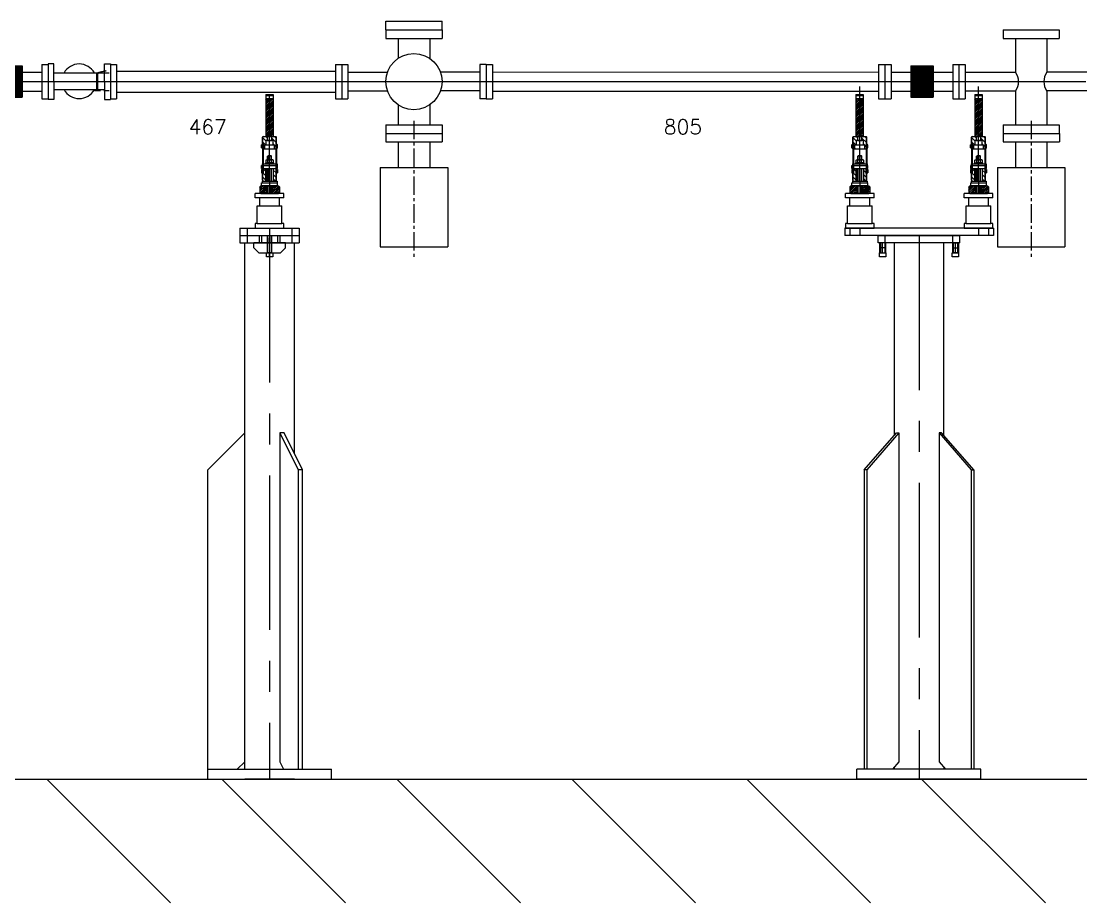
# Model space of a CAD drawing. Extents: x -50 to 48714, y -13211 to 6743.
# Drawn here: x 27023 to 29165, y -9427 to -7645 of the extents above; entities that cross this region are included whole.
import ezdxf

# ---------------------------------------------------------------- set-up
doc = ezdxf.new("R2010")
doc.units = 0
doc.header["$LTSCALE"] = 50
for name, pattern in [('GESTRICHELT', [0.75, 0.5, -0.25]), ('GESTRICHELT2', [0.375, 0.25, -0.125]), ('MITTE', [2, 1.25, -0.25, 0.25, -0.25]), ('MITTE2', [1.125, 0.75, -0.125, 0.125, -0.125]), ('MITTEX2', [101.6, 63.5, -12.7, 12.7, -12.7])]:
    doc.linetypes.add(name, pattern=pattern)
doc.layers.get('0').update_dxf_attribs({"linetype": 'CONTINUOUS'})
for name, color, linetype in [('DÜNN', 1, 'CONTINUOUS'), ('MITTE', 5, 'MITTE2'), ('MITTE2', 5, 'MITTE2'), ('MITTEKLEIN', 5, 'MITTE2'), ('MITTEX2', 5, 'MITTEX2'), ('NORMAL', 7, 'CONTINUOUS'), ('SCHRAFF', 4, 'CONTINUOUS'), ('SCHRAFFUR', 4, 'CONTINUOUS'), ('TEXT', 2, 'CONTINUOUS'), ('VERDECKT', 8, 'GESTRICHELT2'), ('VERDECKT2', 7, 'GESTRICHELT2')]:
    doc.layers.add(name, color=color, linetype=linetype)
doc.styles.add('H30', font='txt.shx', dxfattribs={"height": 30})
doc.styles.add('STANDARD_H15', font='isocp.shx', dxfattribs={"height": 15})
pattern_1 = [(45, (-25566.3204, -10758.5322), (-1.76776695, 1.76776695), [])]

# ---------------------------------------------------------------- blocks, each defined once
blk = doc.blocks.new('*X44')
at = {"color": 0, "ltscale": 5}
for p, q in [((-1212.99, 2455.12), (-1212.32, 2455.8)), ((-1212.39, 2453.96), (-1210.55, 2455.8)), ((-1210.02, 2454.56), (-1209.59, 2454.99)), ((-1209.45, 2455.14), (-1208.88, 2455.7)), ((-1199.38, 2454.6), (-1198.28, 2455.7)), ((-1197.61, 2454.6), (-1196.41, 2455.8)), ((-1195.84, 2454.6), (-1194.99, 2455.44)), ((-1212.99, 2451.59), (-1212.42, 2452.16)), ((-1212.42, 2450.4), (-1211.25, 2451.56)), ((-1210.65, 2450.4), (-1209.59, 2451.45)), ((-1208.78, 2450.5), (-1208.14, 2451.14)), ((-1199.94, 2450.5), (-1198.84, 2451.6)), ((-1198.17, 2450.5), (-1197.07, 2451.6)), ((-1196.51, 2450.4), (-1195.31, 2451.6))]:
    blk.add_line(p, q, dxfattribs=at)
blk = doc.blocks.new('*X43')
at = {"color": 0, "linetype": 'CONTINUOUS', "ltscale": 5}
for p, q in [((854, 3222.8), (864.8, 3233.6)), ((854, 3226.4), (861.3, 3233.6)), ((854, 3229.9), (857.7, 3233.6)), ((854.7, 3220), (868, 3233.3)), ((880, 3231.2), (882.5, 3233.6)), ((880, 3227.6), (886, 3233.6)), ((880, 3224.1), (889.6, 3233.6)), ((856.9, 3218.6), (868, 3229.8)), ((860.4, 3218.6), (868, 3226.2)), ((864, 3218.6), (868, 3222.7)), ((867.5, 3218.6), (868, 3219.2)), ((880, 3220.6), (892.6, 3233.1)), ((881.6, 3218.6), (894, 3231)), ((885.2, 3218.6), (894, 3227.5)), ((888.7, 3218.6), (894, 3224))]:
    blk.add_line(p, q, dxfattribs=at)
blk = doc.blocks.new('SRS40_L_S')
at = {"layer": 'SCHRAFFUR', "linetype": 'CONTINUOUS', "ltscale": 5}
h = blk.add_hatch(dxfattribs=at)
h.set_pattern_fill('ANSI31', color=256, scale=20, style=0)
h.set_pattern_definition([(45, (-34844.2167, -10724.6003), (-1.76776695, 1.76776695), [])])
h.paths.add_polyline_path([(7.1, 1299), (7.1, 1376), (-7.9, 1376), (-7.9, 1299)])
at = {"ltscale": 5}
for p, q in [((-7.9, 1384), (7.1, 1384)), ((-7.9, 1384), (-7.9, 1299)), ((-7.9, 1382), (7.1, 1382)), ((-7.9, 1376), (7.1, 1376)), ((7.1, 1384), (7.1, 1299)), ((-12.5, 1299), (-14, 1297.5)), ((-14, 1275.5), (-14, 1297.5)), ((-12.5, 1299), (12.5, 1299)), ((-7.9, 1299), (7.1, 1299)), ((-7.5, 1299), (7.5, 1299)), ((12.5, 1299), (14, 1297.5)), ((14, 1275.5), (14, 1297.5)), ((-14, 1284), (-13, 1284)), ((-14, 1284), (-14, 1224)), ((-13, 1284), (-13, 1274)), ((-13, 1284), (-13, 1224)), ((-13, 1274), (13, 1274)), ((-9.8, 1274), (-9.8, 1282)), ((-9.8, 1282), (10.2, 1282)), ((10.2, 1274), (10.2, 1282)), ((13, 1284), (13, 1224)), ((13, 1284), (13, 1274)), ((14, 1284), (13, 1284)), ((14, 1284), (14, 1224)), ((-15, 1244), (-14, 1244)), ((-15, 1244), (-15, 1240.2)), ((-13, 1244), (13, 1244)), ((-7.2, 1246.3), (-7.2, 1251.3)), ((-5.4, 1252.1), (5.4, 1252.1)), ((-5.4, 1245.6), (5.4, 1245.6)), ((-3.1, 1259.9), (-3.9, 1259.2)), ((3.9, 1259.2), (-3.9, 1259.2)), ((-3.6, 1246.3), (-3.6, 1251.3)), ((3.1, 1259.9), (-3.1, 1259.9)), ((3.1, 1259.9), (3.9, 1259.2)), ((3.6, 1246.3), (3.6, 1251.3)), ((7.2, 1251.3), (7.2, 1246.3)), ((14, 1244), (15, 1244)), ((15, 1244), (15, 1240.2)), ((-16, 1234), (-14, 1234)), ((-15, 1240.2), (-14, 1240.2)), ((-14, 1210.5), (-14, 1232.5)), ((-14, 1224), (-13, 1224)), ((-13, 1240.2), (13, 1240.2)), ((-13, 1224), (-13, 1234)), ((-13, 1234), (13, 1234)), ((13, 1224), (13, 1234)), ((14, 1224), (13, 1224)), ((14, 1240.2), (15, 1240.2)), ((14, 1234), (16, 1234)), ((14, 1210.5), (14, 1224)), ((-15, 1209), (15, 1209)), ((-15, 1209), (-15, 1205.2)), ((-15, 1205.2), (15, 1205.2)), ((-12.5, 1209), (-14, 1210.5)), ((-12.5, 1209), (12.5, 1209)), ((12.5, 1209), (14, 1210.5)), ((15, 1209), (15, 1205.2)), ((29, 1184), (-29, 1184)), ((-29, 1175), (-29, 1184)), ((16, 1199), (-16, 1199)), ((29, 1175), (29, 1184)), ((29, 1175), (-29, 1175)), ((-25, 1123), (-25, 1159)), ((-25, 1159), (25, 1159)), ((-20, 1159), (-20, 1175)), ((20, 1159), (20, 1175)), ((25, 1123), (25, 1159)), ((-60, 1114), (60, 1114)), ((-60, 1114), (-60, 1099)), ((-45, 1114), (-45, 1099)), ((-29, 1114), (29, 1114)), ((-25, 1123), (25, 1123)), ((45, 1114), (45, 1099)), ((60, 1114), (60, 1099)), ((-60, 1099), (60, 1099)), ((-60, 1099), (-60, 1084)), ((-45, 1099), (-45, 1084)), ((-21, 1099), (-21, 1084)), ((-16, 1099), (-16, 1084)), ((16, 1099), (16, 1084)), ((21, 1099), (21, 1084)), ((45, 1099), (45, 1084)), ((60, 1099), (60, 1084)), ((-60, 1084), (60, 1084)), ((-49.7, 20), (-49.7, 1084)), ((50.3, 657.4), (50.3, 1084)), ((20.6, 700), (20.6, 35)), ((29.3, 700), (20.6, 700)), ((20.6, 700), (58, 625)), ((66.7, 625), (29.3, 700)), ((58, 625), (58, 20)), ((66.7, 625), (58, 625)), ((66.7, 20), (66.7, 625)), ((20.6, 35), (28.4, 20)), ((-124.7, 20), (125.3, 20)), ((-124.7, 0), (125.3, 0)), ((50.3, 0), (-49.7, 0)), ((0.3, 0), (66.3, 0)), ((20.6, 20), (28.4, 20)), ((58, 20), (66.7, 20))]:
    blk.add_line(p, q, dxfattribs=at)
at = {"color": 7, "linetype": 'CONTINUOUS', "ltscale": 5}
for p, q in [((-16.2, 1275.9), (-16.2, 1282.1)), ((16.2, 1275.9), (16.2, 1282.1)), ((-16.2, 1232.1), (-16.2, 1225.9)), ((16.2, 1232.1), (16.2, 1225.9)), ((32, 1084), (-32, 1084)), ((-32, 1074), (-32, 1084)), ((-22, 1064), (-32, 1074)), ((22, 1064), (32, 1074)), ((32, 1074), (32, 1084)), ((-22, 1064), (22, 1064)), ((-49.7, 700), (-124.7, 625)), ((-124.7, 20), (-124.7, 625)), ((-65.3, 20), (-50.3, 35)), ((-124.7, 0), (-124.7, 20)), ((125.3, 0), (125.3, 20))]:
    blk.add_line(p, q, dxfattribs=at)
at = {"linetype": 'CONTINUOUS', "ltscale": 5}
for p, q in [((-3.9, 1252.1), (-3.9, 1259.2)), ((3.9, 1252.1), (3.9, 1259.2)), ((-7.5, 1234), (-7.5, 1209)), ((-7.5, 1209), (-7.5, 1234)), ((-3.9, 1209), (-3.9, 1234)), ((3.9, 1209), (3.9, 1234)), ((7.5, 1234), (7.5, 1209)), ((-3.9, 1184), (-3.9, 1199)), ((3.9, 1184), (3.9, 1199))]:
    blk.add_line(p, q, dxfattribs=at)
at = {"color": 255, "linetype": 'CONTINUOUS', "ltscale": 5}
for p, q in [((-18, 1199), (-20, 1197)), ((-20, 1197), (-20, 1186)), ((-18, 1184), (-20, 1186)), ((-18, 1199), (18, 1199)), ((-18, 1184), (18, 1184)), ((-6, 1199), (-6, 1184)), ((6, 1199), (6, 1184)), ((18, 1199), (20, 1197)), ((18, 1184), (20, 1186)), ((20, 1197), (20, 1186))]:
    blk.add_line(p, q, dxfattribs=at)
at = {"linetype": 'CONTINUOUS', "ltscale": 5}
blk.add_lwpolyline([(-7.7, 1291), (-7.7, 1282), (7.3, 1282), (7.3, 1291)], close=True, dxfattribs=at)
for points in [[(-4.7, 1299), (-4.7, 1291)], [(4.3, 1291), (4.3, 1299)], [(-7.5, 1225), (-7.5, 1234), (7.5, 1234), (7.5, 1225)]]:
    blk.add_lwpolyline(points, dxfattribs=at)
at = {"ltscale": 5}
for points in [[(7.8, 1245.6), (7.8, 1244), (-7.8, 1244), (-7.8, 1245.6)], [(6.5, 1056), (-6.5, 1056), (-6.5, 1064), (6.5, 1064)]]:
    blk.add_lwpolyline(points, close=True, dxfattribs=at)
for points in [[(-16, 1234), (-16, 1240.2), (-15, 1240.2)], [(16, 1234), (16, 1240.2), (15, 1240.2)], [(-16, 1199), (-16, 1205.2), (-15, 1205.2)], [(16, 1199), (16, 1205.2), (15, 1205.2)], [(-25, 1123), (-29, 1123), (-29, 1114)], [(29, 1114), (29, 1123), (25, 1123)], [(-4, 1084), (-4, 1099)], [(4, 1099), (4, 1084)], [(4, 1064), (-4, 1064)]]:
    blk.add_lwpolyline(points, dxfattribs=at)
at = {"color": 7, "linetype": 'CONTINUOUS', "ltscale": 5}
for centre, start, end in [((-14, 1279), 90, 125.3765), ((-14, 1279), 234.6235, 270), ((14, 1279), 54.6235, 90), ((14, 1279), 270, 305.3765), ((-14, 1229), 90, 125.3765), ((-14, 1229), 234.6235, 270), ((14, 1229), 54.6235, 90), ((14, 1229), 270, 305.3765)]:
    blk.add_arc(centre, 3.8, start, end, dxfattribs=at)
at = {"ltscale": 5, "extrusion": (0, 0, -1)}
for centre, major_axis, ratio in [((-5.4, 1251.3), (1.81, 0), 0.432432), ((0, 1246.3), (-3.61, 0), 0.216216), ((5.4, 1246.3), (-1.81, 0), 0.432432)]:
    blk.add_ellipse(centre, major_axis=major_axis, ratio=ratio, start_param=3.141593, end_param=6.283185, dxfattribs=at)
at = {"ltscale": 5}
for centre, major_axis, ratio in [((-5.4, 1246.3), (1.81, 0), 0.432432), ((0, 1251.3), (-3.61, 0), 0.216216), ((5.4, 1251.3), (-1.81, 0), 0.432432)]:
    blk.add_ellipse(centre, major_axis=major_axis, ratio=ratio, start_param=-3.141593, end_param=0, dxfattribs=at)
at = {"layer": 'DÜNN', "linetype": 'CONTINUOUS', "ltscale": 5}
for p, q in [((-3.1, 1252.1), (-3.1, 1259.9)), ((3.1, 1252.1), (3.1, 1259.9)), ((-3.1, 1209), (-3.1, 1234)), ((3.1, 1209), (3.1, 1234)), ((-3.1, 1184), (-3.1, 1199)), ((3.1, 1184), (3.1, 1199))]:
    blk.add_line(p, q, dxfattribs=at)
at = {"layer": 'DÜNN', "ltscale": 5}
for p, q in [((-3.2, 1084), (-3.2, 1099)), ((3.3, 1099), (3.3, 1084))]:
    blk.add_line(p, q, dxfattribs=at)
at = {"layer": 'MITTE', "linetype": 'MITTE', "ltscale": 5}
for p, q in [((0, 1299), (0, 1384)), ((-13.5, 1209), (-13.5, 1299)), ((0, 1209), (0, 1299)), ((13.5, 1209), (13.5, 1299)), ((0, 1209), (0, 1199)), ((0, 1199), (0, 1184)), ((0, 1114), (0, 0)), ((0, 1056), (0, 1094)), ((0, 1084), (0, 1064))]:
    blk.add_line(p, q, dxfattribs=at)
at = {"layer": 'VERDECKT', "ltscale": 5}
for p, q in [((-4.2, 1064), (-4.2, 1084)), ((4.3, 1064), (4.3, 1084))]:
    blk.add_line(p, q, dxfattribs=at)
at = {"layer": 'VERDECKT', "linetype": 'GESTRICHELT', "ltscale": 5}
blk.add_lwpolyline([(-4.7, 1299), (-4.7, 1291), (4.3, 1291), (4.3, 1299)], dxfattribs=at)
at = {"layer": 'SCHRAFFUR', "ltscale": 5, "xscale": 5, "yscale": 5, "zscale": 5, "rotation": 270}
blk.add_blockref('*X44', (-12265.5, -4766), dxfattribs=at)
at = {"layer": 'SCHRAFFUR', "color": 4, "linetype": 'CONTINUOUS', "ltscale": 5}
blk.add_blockref('*X43', (-874, -2034.6), dxfattribs=at)
blk = doc.blocks.new('*X5')
at = {"color": 0}
for p, q in [((18157, -5429.1), (17907, -5179.1)), ((18510.5, -5429.1), (18260.5, -5179.1)), ((18864.1, -5429.1), (18614.1, -5179.1)), ((19217.6, -5429.1), (18967.6, -5179.1)), ((19571.2, -5429.1), (19321.2, -5179.1)), ((19924.7, -5429.1), (19674.7, -5179.1))]:
    blk.add_line(p, q, dxfattribs=at)
blk = doc.blocks.new('BODEN')
at = {"layer": 'NORMAL'}
blk.add_line((0, 0), (24422.5, 0), dxfattribs=at)
at = {"layer": 'SCHRAFFUR'}
blk.add_blockref('*X5', (-7316.8, 5179.1), dxfattribs=at)
blk = doc.blocks.new('CF35_150')
for p, q in [((0, 34.7), (12.7, 34.7)), ((0, 34.7), (0, -34.7)), ((12.7, 34.7), (12.7, -34.7)), ((52.5, 31.6), (97.5, 31.6)), ((52.5, 31.6), (52.5, -31.6)), ((53.8, 31.6), (53.8, -31.6)), ((55.3, 31.6), (55.3, -31.6)), ((56.7, 31.6), (56.7, -31.6)), ((58.1, 31.6), (58.1, -31.6)), ((59.5, 31.6), (59.5, -31.6)), ((60.9, 31.6), (60.9, -31.6)), ((62.3, 31.6), (62.3, -31.6)), ((63.7, 31.6), (63.7, -31.6)), ((65.1, 31.6), (65.1, -31.6)), ((66.5, 31.6), (66.5, -31.6)), ((68, 31.6), (68, -31.6)), ((69.4, 31.6), (69.4, -31.6)), ((70.8, 31.6), (70.8, -31.6)), ((72.2, 31.6), (72.2, -31.6)), ((73.6, 31.6), (73.6, -31.6)), ((75, 31.6), (75, -31.6)), ((76.4, 31.6), (76.4, -31.6)), ((77.8, 31.6), (77.8, -31.6)), ((79.2, 31.6), (79.2, -31.6)), ((80.6, 31.6), (80.6, -31.6)), ((82, 31.6), (82, -31.6)), ((83.5, 31.6), (83.5, -31.6)), ((84.9, 31.6), (84.9, -31.6)), ((86.3, 31.6), (86.3, -31.6)), ((87.7, 31.6), (87.7, -31.6)), ((89.1, 31.6), (89.1, -31.6)), ((90.5, 31.6), (90.5, -31.6)), ((91.9, 31.6), (91.9, -31.6)), ((93.3, 31.6), (93.3, -31.6)), ((94.7, 31.6), (94.7, -31.6)), ((96.2, 31.6), (96.2, -31.6)), ((97.5, 31.6), (97.5, -31.6)), ((137.3, 34.7), (137.3, -34.7)), ((137.3, 34.7), (150, 34.7)), ((150, 34.7), (150, -34.7)), ((12.7, 19.1), (52.5, 19.1)), ((97.5, 19.1), (137.3, 19.1)), ((12.7, -19.1), (52.5, -19.1)), ((97.5, -19.1), (137.3, -19.1)), ((0, -34.7), (12.7, -34.7)), ((52.5, -31.6), (97.5, -31.6)), ((137.3, -34.7), (150, -34.7))]:
    blk.add_line(p, q)
at = {"layer": 'TEXT', "style": 'STANDARD_H15', "flags": 1}
for tag, p in [('ID', (1.2, -200.2)), ('BEZ', (1.2, -228.7)), ('KURZBEZ', (1.2, -257.2)), ('SPARTE', (1.2, -285.7)), ('FIRMA', (1.2, -314.2)), ('TYP', (1.2, -342.7)), ('PREIS', (1.2, -371.2)), ('AUSSCHR', (1.2, -399.7)), ('BEST', (1.2, -428.2)), ('LIEFER', (1.2, -456.7)), ('STATUS', (1.2, -485.2)), ('BEMERK', (1.2, -513.7))]:
    blk.add_attdef(tag, p, '', height=15, dxfattribs=at)
blk = doc.blocks.new('F_CF35')
for p, q in [((0, 34.7), (0, -34.7)), ((0, 34.7), (12.7, 34.7)), ((12.7, 34.7), (12.7, -34.7)), ((0, -34.7), (12.7, -34.7))]:
    blk.add_line(p, q)
blk = doc.blocks.new('K6_35_63_S')
for p, q in [((89.2, 104.6), (202.8, 104.6)), ((89.2, 104.6), (89.2, 87.1)), ((89.2, 87.1), (202.8, 87.1)), ((114.2, 87.1), (114.2, 47)), ((177.8, 87.1), (177.8, 47)), ((202.8, 104.6), (202.8, 87.1)), ((12.7, 19.1), (92.5, 19.1)), ((279.3, 19.1), (199.5, 19.1)), ((12.7, -19), (92.5, -19)), ((279.3, -19), (199.5, -19)), ((114.2, -47), (114.2, -87.1)), ((177.8, -47), (177.8, -87.1)), ((89.2, -87.1), (202.8, -87.1)), ((89.2, -87.1), (89.2, -104.6)), ((89.2, -104.6), (202.8, -104.6)), ((202.8, -87.1), (202.8, -104.6))]:
    blk.add_line(p, q)
blk.add_circle((146, 0), 56.8)
blk.add_blockref('F_CF35', (0, 0))
at = {"xscale": -1}
blk.add_blockref('F_CF35', (292, 0), dxfattribs=at)
at = {"layer": 'TEXT', "style": 'STANDARD_H15', "flags": 1}
for tag, p in [('ID', (-253.6, -105.2)), ('BEZ', (-253.6, -133.7)), ('KURZBEZ', (-253.6, -162.2)), ('SPARTE', (-253.6, -190.7)), ('FIRMA', (-253.6, -219.2)), ('TYP', (-253.6, -247.7)), ('PREIS', (-253.6, -276.2)), ('AUSSCHR', (-253.6, -304.7)), ('BEST', (-253.6, -333.2)), ('LIEFER', (-253.6, -361.7)), ('STATUS', (-253.6, -390.2)), ('BEMERK', (-253.6, -418.7))]:
    blk.add_attdef(tag, p, '', height=15, dxfattribs=at)
blk = doc.blocks.new('F_CF63')
for p, q in [((-0.1, 56.75), (17.5, 56.75)), ((0, 56.75), (0, -56.75)), ((17.5, 56.75), (17.5, -56.75)), ((-0.1, -56.75), (17.5, -56.75))]:
    blk.add_line(p, q)
blk = doc.blocks.new('T35_O2')
for p, q in [((0, 36), (0, -36)), ((12, 36), (0, 36)), ((12, 0), (12, 36)), ((114, 36), (126, 36)), ((114, 0), (114, 36)), ((126, 36), (126, -36)), ((12, 17.5), (114, 17.5)), ((12, 0), (12, 17.5)), ((12, 0), (12, -36)), ((114, 0), (114, -36)), ((12, -16.3), (114, -16.3)), ((12, -36), (0, -36)), ((114, -36), (126, -36))]:
    blk.add_line(p, q)
for start, end in [(28.857, 151.143), (208.857, 331.143)]:
    blk.add_arc((63, 0.6), 35, start, end)
blk = doc.blocks.new('*X57')
at = {"color": 0, "linetype": 'CONTINUOUS', "ltscale": 5}
for p, q in [((854, 3222.8), (864.8, 3233.6)), ((854, 3226.4), (861.3, 3233.6)), ((854, 3229.9), (857.7, 3233.6)), ((854.7, 3220), (868, 3233.3)), ((880, 3231.2), (882.5, 3233.6)), ((880, 3227.6), (886, 3233.6)), ((880, 3224.1), (889.6, 3233.6)), ((856.9, 3218.6), (868, 3229.8)), ((860.4, 3218.6), (868, 3226.2)), ((864, 3218.6), (868, 3222.7)), ((867.5, 3218.6), (868, 3219.2)), ((880, 3220.6), (892.6, 3233.1)), ((881.6, 3218.6), (894, 3231)), ((885.2, 3218.6), (894, 3227.5)), ((888.7, 3218.6), (894, 3224))]:
    blk.add_line(p, q, dxfattribs=at)
blk = doc.blocks.new('*X58')
at = {"color": 0, "ltscale": 5}
for p, q in [((-1212.99, 2455.12), (-1212.32, 2455.8)), ((-1212.39, 2453.96), (-1210.55, 2455.8)), ((-1210.02, 2454.56), (-1209.59, 2454.99)), ((-1209.45, 2455.14), (-1208.88, 2455.7)), ((-1199.38, 2454.6), (-1198.28, 2455.7)), ((-1197.61, 2454.6), (-1196.41, 2455.8)), ((-1195.84, 2454.6), (-1194.99, 2455.44)), ((-1212.99, 2451.59), (-1212.42, 2452.16)), ((-1212.42, 2450.4), (-1211.25, 2451.56)), ((-1210.65, 2450.4), (-1209.59, 2451.45)), ((-1208.78, 2450.5), (-1208.14, 2451.14)), ((-1199.94, 2450.5), (-1198.84, 2451.6)), ((-1198.17, 2450.5), (-1197.07, 2451.6)), ((-1196.51, 2450.4), (-1195.31, 2451.6))]:
    blk.add_line(p, q, dxfattribs=at)
blk = doc.blocks.new('SRS40_2L_S')
at = {"layer": 'SCHRAFFUR', "linetype": 'CONTINUOUS', "ltscale": 5}
h = blk.add_hatch(dxfattribs=at)
h.set_pattern_fill('ANSI31', color=256, scale=20, style=0)
h.set_pattern_definition(pattern_1)
h.paths.add_polyline_path([(-127.2, 1299), (-112.2, 1299), (-112.2, 1376), (-127.2, 1376)])
h = blk.add_hatch(dxfattribs=at)
h.set_pattern_fill('ANSI31', color=256, scale=20, style=0)
h.set_pattern_definition(pattern_1)
h.paths.add_polyline_path([(112.8, 1299), (127.8, 1299), (127.8, 1376), (112.8, 1376)])
at = {"ltscale": 5}
for p, q in [((-127.2, 1384), (-127.2, 1299)), ((-127.2, 1384), (-112.2, 1384)), ((-127.2, 1382), (-112.2, 1382)), ((-127.2, 1376), (-112.2, 1376)), ((-112.2, 1384), (-112.2, 1299)), ((112.8, 1384), (112.8, 1299)), ((112.8, 1384), (127.8, 1384)), ((112.8, 1382), (127.8, 1382)), ((112.8, 1376), (127.8, 1376)), ((127.8, 1384), (127.8, 1299)), ((-131.8, 1299), (-133.3, 1297.5)), ((-133.3, 1275.5), (-133.3, 1297.5)), ((-131.8, 1299), (-106.8, 1299)), ((-127.2, 1299), (-112.2, 1299)), ((-126.8, 1299), (-111.8, 1299)), ((-106.8, 1299), (-105.3, 1297.5)), ((-105.3, 1275.5), (-105.3, 1297.5)), ((108.2, 1299), (106.7, 1297.5)), ((106.7, 1275.5), (106.7, 1297.5)), ((108.2, 1299), (133.2, 1299)), ((112.8, 1299), (127.8, 1299)), ((113.2, 1299), (128.2, 1299)), ((133.2, 1299), (134.7, 1297.5)), ((134.7, 1275.5), (134.7, 1297.5)), ((-133.3, 1284), (-132.3, 1284)), ((-133.3, 1284), (-133.3, 1224)), ((-132.3, 1284), (-132.3, 1274)), ((-132.3, 1284), (-132.3, 1224)), ((-132.3, 1274), (-106.3, 1274)), ((-129.2, 1274), (-129.2, 1282)), ((-129.2, 1282), (-109.2, 1282)), ((-109.2, 1274), (-109.2, 1282)), ((-106.3, 1284), (-106.3, 1224)), ((-106.3, 1284), (-106.3, 1274)), ((-105.3, 1284), (-106.3, 1284)), ((-105.3, 1284), (-105.3, 1224)), ((106.7, 1284), (106.7, 1224)), ((106.7, 1284), (107.7, 1284)), ((107.7, 1284), (107.7, 1224)), ((107.7, 1284), (107.7, 1274)), ((107.7, 1274), (133.7, 1274)), ((110.8, 1282), (130.8, 1282)), ((110.8, 1274), (110.8, 1282)), ((130.8, 1274), (130.8, 1282)), ((134.7, 1284), (133.7, 1284)), ((133.7, 1284), (133.7, 1274)), ((133.7, 1284), (133.7, 1224)), ((134.7, 1284), (134.7, 1224)), ((-134.3, 1244), (-133.3, 1244)), ((-134.3, 1244), (-134.3, 1240.2)), ((-132.3, 1244), (-106.3, 1244)), ((-126.6, 1246.3), (-126.6, 1251.3)), ((-124.8, 1252.1), (-113.9, 1252.1)), ((-124.8, 1245.6), (-113.9, 1245.6)), ((-122.5, 1259.9), (-123.2, 1259.2)), ((-115.4, 1259.2), (-123.2, 1259.2)), ((-123, 1246.3), (-123, 1251.3)), ((-116.2, 1259.9), (-122.5, 1259.9)), ((-116.2, 1259.9), (-115.4, 1259.2)), ((-115.7, 1246.3), (-115.7, 1251.3)), ((-112.1, 1251.3), (-112.1, 1246.3)), ((-105.3, 1244), (-104.3, 1244)), ((-104.3, 1244), (-104.3, 1240.2)), ((105.7, 1244), (105.7, 1240.2)), ((105.7, 1244), (106.7, 1244)), ((107.7, 1244), (133.7, 1244)), ((113.4, 1246.3), (113.4, 1251.3)), ((115.2, 1252.1), (126.1, 1252.1)), ((115.2, 1245.6), (126.1, 1245.6)), ((117.5, 1259.9), (116.8, 1259.2)), ((124.6, 1259.2), (116.8, 1259.2)), ((117, 1246.3), (117, 1251.3)), ((123.8, 1259.9), (117.5, 1259.9)), ((123.8, 1259.9), (124.6, 1259.2)), ((124.3, 1246.3), (124.3, 1251.3)), ((127.9, 1251.3), (127.9, 1246.3)), ((134.7, 1244), (135.7, 1244)), ((135.7, 1244), (135.7, 1240.2)), ((-135.3, 1234), (-133.3, 1234)), ((-134.3, 1240.2), (-133.3, 1240.2)), ((-133.3, 1210.5), (-133.3, 1232.5)), ((-133.3, 1224), (-132.3, 1224)), ((-132.3, 1240.2), (-106.3, 1240.2)), ((-132.3, 1224), (-132.3, 1234)), ((-132.3, 1234), (-106.3, 1234)), ((-106.3, 1224), (-106.3, 1234)), ((-105.3, 1224), (-106.3, 1224)), ((-105.3, 1240.2), (-104.3, 1240.2)), ((-105.3, 1234), (-103.3, 1234)), ((-105.3, 1210.5), (-105.3, 1224)), ((104.7, 1234), (106.7, 1234)), ((105.7, 1240.2), (106.7, 1240.2)), ((106.7, 1210.5), (106.7, 1232.5)), ((106.7, 1224), (107.7, 1224)), ((107.7, 1240.2), (133.7, 1240.2)), ((107.7, 1234), (133.7, 1234)), ((107.7, 1224), (107.7, 1234)), ((133.7, 1224), (133.7, 1234)), ((134.7, 1224), (133.7, 1224)), ((134.7, 1240.2), (135.7, 1240.2)), ((134.7, 1234), (136.7, 1234)), ((134.7, 1210.5), (134.7, 1224)), ((-134.3, 1209), (-104.3, 1209)), ((-134.3, 1209), (-134.3, 1205.2)), ((-134.3, 1205.2), (-104.3, 1205.2)), ((-131.8, 1209), (-133.3, 1210.5)), ((-131.8, 1209), (-106.8, 1209)), ((-106.8, 1209), (-105.3, 1210.5)), ((-104.3, 1209), (-104.3, 1205.2)), ((105.7, 1209), (105.7, 1205.2)), ((105.7, 1209), (135.7, 1209)), ((105.7, 1205.2), (135.7, 1205.2)), ((108.2, 1209), (106.7, 1210.5)), ((108.2, 1209), (133.2, 1209)), ((133.2, 1209), (134.7, 1210.5)), ((135.7, 1209), (135.7, 1205.2)), ((-90.3, 1184), (-148.3, 1184)), ((-148.3, 1175), (-148.3, 1184)), ((-103.3, 1199), (-135.3, 1199)), ((-90.3, 1175), (-90.3, 1184)), ((91.7, 1175), (91.7, 1184)), ((149.7, 1184), (91.7, 1184)), ((136.7, 1199), (104.7, 1199)), ((149.7, 1175), (149.7, 1184)), ((-90.3, 1175), (-148.3, 1175)), ((-144.3, 1159), (-94.3, 1159)), ((-144.3, 1123), (-144.3, 1159)), ((-139.3, 1159), (-139.3, 1175)), ((-99.3, 1159), (-99.3, 1175)), ((-94.3, 1123), (-94.3, 1159)), ((149.7, 1175), (91.7, 1175)), ((95.7, 1123), (95.7, 1159)), ((95.7, 1159), (145.7, 1159)), ((100.7, 1159), (100.7, 1175)), ((140.7, 1159), (140.7, 1175)), ((145.7, 1123), (145.7, 1159)), ((150.7, 1114), (-149.3, 1114)), ((-149.3, 1114), (-149.3, 1099)), ((-148.3, 1114), (-90.3, 1114)), ((-144.3, 1123), (-94.3, 1123)), ((-139.3, 1114), (-139.3, 1099)), ((91.7, 1114), (149.7, 1114)), ((95.7, 1123), (145.7, 1123)), ((140.7, 1114), (140.7, 1099)), ((150.7, 1114), (150.7, 1099)), ((150.7, 1099), (-149.3, 1099)), ((-82.3, 1099), (83, 1099)), ((83, 1084), (-82.3, 1084)), ((-49.3, 695.3), (-49.3, 1084)), ((50.7, 694.5), (50.7, 1084)), ((-110.3, 625), (-45.3, 700)), ((-40.3, 700), (-105.3, 625)), ((-45.3, 700), (-40.3, 700)), ((-40.3, 700), (-40.3, 35)), ((40.9, 700), (40.9, 35)), ((40.9, 700), (106, 625)), ((45.9, 700), (40.9, 700)), ((111, 625), (45.9, 700)), ((-110.3, 625), (-110.3, 20)), ((-105.3, 625), (-110.3, 625)), ((-105.3, 625), (-105.3, 20)), ((106, 625), (106, 20)), ((106, 625), (111, 625)), ((111, 625), (111, 20)), ((-40.3, 35), (-53.3, 20)), ((-50, 23.8), (-50, 20)), ((40.9, 35), (54, 20)), ((50.7, 23.8), (50.7, 20)), ((125, 20), (-125, 20)), ((125, 0), (-125, 0)), ((0, 0), (-66, 0)), ((-50, 0), (50, 0))]:
    blk.add_line(p, q, dxfattribs=at)
at = {"color": 7, "linetype": 'CONTINUOUS', "ltscale": 5}
for p, q in [((-135.5, 1275.9), (-135.5, 1282.1)), ((-103.1, 1275.9), (-103.1, 1282.1)), ((104.5, 1275.9), (104.5, 1282.1)), ((136.9, 1275.9), (136.9, 1282.1)), ((-135.5, 1232.1), (-135.5, 1225.9)), ((-103.1, 1232.1), (-103.1, 1225.9)), ((104.5, 1232.1), (104.5, 1225.9)), ((136.9, 1232.1), (136.9, 1225.9)), ((-82.3, 1084), (-82.3, 1099)), ((-68, 1084), (-68, 1099)), ((68.7, 1084), (68.7, 1099)), ((83, 1084), (83, 1099)), ((-79.2, 1084), (-79.2, 1064)), ((-67.2, 1084), (-79.2, 1084)), ((-67.2, 1074), (-79.2, 1074)), ((-67.2, 1084), (-67.2, 1064)), ((32.3, 1084), (-31.6, 1084)), ((67.8, 1084), (79.8, 1084)), ((67.8, 1084), (67.8, 1064)), ((67.8, 1074), (79.8, 1074)), ((79.8, 1084), (79.8, 1064)), ((-79.2, 1064), (-67.2, 1064)), ((79.8, 1064), (67.8, 1064)), ((-125, 0), (-125, 20)), ((125, 0), (125, 20))]:
    blk.add_line(p, q, dxfattribs=at)
at = {"linetype": 'CONTINUOUS', "ltscale": 5}
for p, q in [((-123.2, 1252.1), (-123.2, 1259.2)), ((-115.4, 1252.1), (-115.4, 1259.2)), ((116.8, 1252.1), (116.8, 1259.2)), ((124.6, 1252.1), (124.6, 1259.2)), ((-126.8, 1234), (-126.8, 1209)), ((-126.8, 1209), (-126.8, 1234)), ((-123.2, 1209), (-123.2, 1234)), ((-115.4, 1209), (-115.4, 1234)), ((-111.8, 1234), (-111.8, 1209)), ((113.2, 1209), (113.2, 1234)), ((113.2, 1234), (113.2, 1209)), ((116.8, 1209), (116.8, 1234)), ((124.6, 1209), (124.6, 1234)), ((128.2, 1234), (128.2, 1209)), ((-123.2, 1184), (-123.2, 1199)), ((-115.4, 1184), (-115.4, 1199)), ((116.8, 1184), (116.8, 1199)), ((124.6, 1184), (124.6, 1199))]:
    blk.add_line(p, q, dxfattribs=at)
at = {"color": 255, "linetype": 'CONTINUOUS', "ltscale": 5}
for p, q in [((-137.3, 1199), (-139.3, 1197)), ((-139.3, 1197), (-139.3, 1186)), ((-137.3, 1184), (-139.3, 1186)), ((-137.3, 1199), (-101.3, 1199)), ((-137.3, 1184), (-101.3, 1184)), ((-125.3, 1199), (-125.3, 1184)), ((-113.3, 1199), (-113.3, 1184)), ((-101.3, 1199), (-99.3, 1197)), ((-101.3, 1184), (-99.3, 1186)), ((-99.3, 1197), (-99.3, 1186)), ((102.7, 1199), (100.7, 1197)), ((100.7, 1197), (100.7, 1186)), ((102.7, 1184), (100.7, 1186)), ((102.7, 1199), (138.7, 1199)), ((102.7, 1184), (138.7, 1184)), ((114.7, 1199), (114.7, 1184)), ((126.7, 1199), (126.7, 1184)), ((138.7, 1199), (140.7, 1197)), ((138.7, 1184), (140.7, 1186)), ((140.7, 1197), (140.7, 1186))]:
    blk.add_line(p, q, dxfattribs=at)
at = {"linetype": 'CONTINUOUS', "ltscale": 5}
for points in [[(-127, 1291), (-127, 1282), (-112, 1282), (-112, 1291)], [(113, 1291), (113, 1282), (128, 1282), (128, 1291)]]:
    blk.add_lwpolyline(points, close=True, dxfattribs=at)
for points in [[(-124, 1299), (-124, 1291)], [(-115, 1291), (-115, 1299)], [(116, 1299), (116, 1291)], [(125, 1291), (125, 1299)], [(-126.8, 1225), (-126.8, 1234), (-111.8, 1234), (-111.8, 1225)], [(113.2, 1225), (113.2, 1234), (128.2, 1234), (128.2, 1225)]]:
    blk.add_lwpolyline(points, dxfattribs=at)
at = {"ltscale": 5}
for points in [[(-111.5, 1245.6), (-111.5, 1244), (-127.2, 1244), (-127.2, 1245.6)], [(128.5, 1245.6), (128.5, 1244), (112.8, 1244), (112.8, 1245.6)], [(-66.7, 1056), (-79.7, 1056), (-79.7, 1064), (-66.7, 1064)], [(80.3, 1056), (67.3, 1056), (67.3, 1064), (80.3, 1064)]]:
    blk.add_lwpolyline(points, close=True, dxfattribs=at)
for points in [[(-135.3, 1234), (-135.3, 1240.2), (-134.3, 1240.2)], [(-103.3, 1234), (-103.3, 1240.2), (-104.3, 1240.2)], [(104.7, 1234), (104.7, 1240.2), (105.7, 1240.2)], [(136.7, 1234), (136.7, 1240.2), (135.7, 1240.2)], [(-135.3, 1199), (-135.3, 1205.2), (-134.3, 1205.2)], [(-103.3, 1199), (-103.3, 1205.2), (-104.3, 1205.2)], [(104.7, 1199), (104.7, 1205.2), (105.7, 1205.2)], [(136.7, 1199), (136.7, 1205.2), (135.7, 1205.2)], [(-144.3, 1123), (-148.3, 1123), (-148.3, 1114)], [(-90.3, 1114), (-90.3, 1123), (-94.3, 1123)], [(95.7, 1123), (91.7, 1123), (91.7, 1114)], [(149.7, 1114), (149.7, 1123), (145.7, 1123)]]:
    blk.add_lwpolyline(points, dxfattribs=at)
at = {"color": 7, "linetype": 'CONTINUOUS', "ltscale": 5}
for centre, start, end in [((-133.3, 1279), 90, 125.3765), ((-133.3, 1279), 234.6235, 270), ((-105.3, 1279), 54.6235, 90), ((-105.3, 1279), 270, 305.3765), ((106.7, 1279), 90, 125.3765), ((106.7, 1279), 234.6235, 270), ((134.7, 1279), 54.6235, 90), ((134.7, 1279), 270, 305.3765), ((-133.3, 1229), 90, 125.3765), ((-133.3, 1229), 234.6235, 270), ((-105.3, 1229), 54.6235, 90), ((-105.3, 1229), 270, 305.3765), ((106.7, 1229), 90, 125.3765), ((106.7, 1229), 234.6235, 270), ((134.7, 1229), 54.6235, 90), ((134.7, 1229), 270, 305.3765)]:
    blk.add_arc(centre, 3.8, start, end, dxfattribs=at)
at = {"ltscale": 5, "extrusion": (0, 0, -1)}
for centre, major_axis, ratio in [((-124.8, 1251.3), (1.81, 0), 0.432432), ((-119.3, 1246.3), (-3.61, 0), 0.216216), ((-113.9, 1246.3), (-1.81, 0), 0.432432), ((115.2, 1251.3), (1.81, 0), 0.432432), ((120.7, 1246.3), (-3.61, 0), 0.216216), ((126.1, 1246.3), (-1.81, 0), 0.432432)]:
    blk.add_ellipse(centre, major_axis=major_axis, ratio=ratio, start_param=3.141593, end_param=6.283185, dxfattribs=at)
at = {"ltscale": 5}
for centre, major_axis, ratio in [((-124.8, 1246.3), (1.81, 0), 0.432432), ((-119.3, 1251.3), (-3.61, 0), 0.216216), ((-113.9, 1251.3), (-1.81, 0), 0.432432), ((115.2, 1246.3), (1.81, 0), 0.432432), ((120.7, 1251.3), (-3.61, 0), 0.216216), ((126.1, 1251.3), (-1.81, 0), 0.432432)]:
    blk.add_ellipse(centre, major_axis=major_axis, ratio=ratio, start_param=-3.141593, end_param=0, dxfattribs=at)
at = {"layer": 'DÜNN', "linetype": 'CONTINUOUS', "ltscale": 5}
for p, q in [((-122.5, 1252.1), (-122.5, 1259.9)), ((-116.2, 1252.1), (-116.2, 1259.9)), ((117.5, 1252.1), (117.5, 1259.9)), ((123.8, 1252.1), (123.8, 1259.9)), ((-122.5, 1209), (-122.5, 1234)), ((-116.2, 1209), (-116.2, 1234)), ((117.5, 1209), (117.5, 1234)), ((123.8, 1209), (123.8, 1234)), ((-122.5, 1184), (-122.5, 1199)), ((-116.2, 1184), (-116.2, 1199)), ((117.5, 1184), (117.5, 1199)), ((123.8, 1184), (123.8, 1199))]:
    blk.add_line(p, q, dxfattribs=at)
at = {"layer": 'MITTE', "linetype": 'MITTE', "ltscale": 5}
for p, q in [((-119.3, 1299), (-119.3, 1400)), ((120.7, 1299), (120.7, 1400)), ((-132.8, 1209), (-132.8, 1299)), ((-119.3, 1209), (-119.3, 1299)), ((-105.8, 1209), (-105.8, 1299)), ((107.2, 1209), (107.2, 1299)), ((120.7, 1209), (120.7, 1299)), ((134.2, 1209), (134.2, 1299)), ((-119.3, 1209), (-119.3, 1199)), ((120.7, 1209), (120.7, 1199)), ((-119.3, 1199), (-119.3, 1184)), ((120.7, 1199), (120.7, 1184)), ((-119.3, 1114), (-119.3, 1099)), ((120.7, 1114), (120.7, 1099)), ((0.3, 1099), (0.3, 0)), ((-73.2, 1064), (-73.2, 1084)), ((0.3, 1084), (0.3, 1064)), ((73.8, 1064), (73.8, 1084))]:
    blk.add_line(p, q, dxfattribs=at)
at = {"layer": 'VERDECKT', "ltscale": 5}
for p, q in [((-77.4, 1084), (-77.4, 1064)), ((-68.9, 1084), (-68.9, 1064)), ((69.6, 1084), (69.6, 1064)), ((78.1, 1084), (78.1, 1064))]:
    blk.add_line(p, q, dxfattribs=at)
at = {"layer": 'VERDECKT', "linetype": 'GESTRICHELT', "ltscale": 5}
for points in [[(-124, 1299), (-124, 1291), (-115, 1291), (-115, 1299)], [(116, 1299), (116, 1291), (125, 1291), (125, 1299)]]:
    blk.add_lwpolyline(points, dxfattribs=at)
at = {"layer": 'SCHRAFFUR', "ltscale": 5, "xscale": 5, "yscale": 5, "zscale": 5, "rotation": 270}
for p in [(-12384.8, -4766), (-12144.8, -4766)]:
    blk.add_blockref('*X58', p, dxfattribs=at)
at = {"layer": 'SCHRAFFUR', "color": 4, "linetype": 'CONTINUOUS', "ltscale": 5}
for p in [(-993.4, -2034.6), (-753.4, -2034.6)]:
    blk.add_blockref('*X57', p, dxfattribs=at)
blk = doc.blocks.new('VAR_S_S1')
for p, q in [((-56.8, 0), (-56.8, -17.5)), ((-56.8, 0), (56.8, 0)), ((56.8, 0), (56.8, -17.5)), ((-56.8, -17.5), (56.8, -17.5)), ((-31.8, -17.5), (-31.8, -69)), ((31.8, -17.5), (31.8, -69)), ((-68.2, -69), (68.2, -69)), ((-68.2, -69), (-68.2, -229.5)), ((68.2, -69), (68.2, -229.5)), ((-68.2, -229.5), (68.2, -229.5))]:
    blk.add_line(p, q)
at = {"layer": 'MITTEKLEIN'}
blk.add_line((0, 25.4), (0, -253.6), dxfattribs=at)
at = {"layer": 'TEXT', "style": 'STANDARD_H15', "flags": 1}
for tag, p in [('ID', (-157.5, -426.8)), ('BEZ', (-157.5, -455.3)), ('KURZBEZ', (-157.5, -483.8)), ('SPARTE', (-157.5, -512.3)), ('FIRMA', (-157.5, -540.8)), ('TYP', (-157.5, -569.3)), ('PREIS', (-157.5, -597.8)), ('AUSSCHR', (-157.5, -626.3)), ('BEST', (-157.5, -654.8)), ('LIEFER', (-157.5, -683.3)), ('STATUS', (-157.5, -711.8)), ('BEMERK', (-157.5, -740.3))]:
    blk.add_attdef(tag, p, '', height=15, dxfattribs=at)
blk = doc.blocks.new('K35_63_S')
for p, q in [((89.2, 104.6), (202.7, 104.6)), ((89.2, 104.6), (89.2, 87.1)), ((89.2, 87.1), (202.7, 87.1)), ((114.2, 87.1), (114.2, 19)), ((177.7, 87.1), (177.7, 19)), ((202.7, 104.6), (202.7, 87.1)), ((12.7, 19), (114.2, 19)), ((279.3, 19), (177.7, 19)), ((12.7, -19), (114.2, -19)), ((114.2, -19), (114.2, -87.1)), ((279.3, -19), (177.7, -19)), ((177.7, -19), (177.7, -87.1)), ((89.2, -87.1), (202.7, -87.1)), ((89.2, -87.1), (89.2, -104.6)), ((89.2, -104.6), (202.7, -104.6)), ((202.7, -87.1), (202.7, -104.6))]:
    blk.add_line(p, q)
for centre, start, end in [((88.1, 0), 323.9564, 36.0436), ((203.9, 0), 143.9564, 216.0436)]:
    blk.add_arc(centre, 32.4, start, end)
blk.add_blockref('F_CF35', (0, 0))
at = {"xscale": -1}
blk.add_blockref('F_CF35', (292, 0), dxfattribs=at)
at = {"layer": 'TEXT', "style": 'STANDARD_H15', "flags": 1}
for tag, p in [('ID', (-253.6, -105.2)), ('BEZ', (-253.6, -133.7)), ('KURZBEZ', (-253.6, -162.2)), ('SPARTE', (-253.6, -190.7)), ('FIRMA', (-253.6, -219.2)), ('TYP', (-253.6, -247.7)), ('PREIS', (-253.6, -276.2)), ('AUSSCHR', (-253.6, -304.7)), ('BEST', (-253.6, -333.2)), ('LIEFER', (-253.6, -361.7)), ('STATUS', (-253.6, -390.2)), ('BEMERK', (-253.6, -418.7))]:
    blk.add_attdef(tag, p, '', height=15, dxfattribs=at)
blk = doc.blocks.new('RB35_10_5')
at = {"layer": 'SCHRAFF'}
h = blk.add_hatch(dxfattribs=at)
h.set_pattern_fill('ANSI31', color=256, scale=0.5, style=0)
h.set_pattern_definition([(45, (-21391.9146, -11240.601), (-1.12253202, 1.12253202), [])])
h.paths.add_polyline_path([(1.5, 17), (0, 17), (0, 5.3), (1.5, 6.7)])
h.paths.add_polyline_path([(0, -17), (1.5, -17), (1.5, -6.8), (0, -5.2)])
for p, q in [((0, 17), (1.5, 17)), ((0, -17), (0, 17)), ((0, 5.3), (1.5, 6.7)), ((1.5, 17), (1.5, -17)), ((1.5, 13.5), (1.5, 15.5)), ((1.8, 13.5), (1.5, 13.5)), ((1.8, 13.5), (1.8, 15.5)), ((0, -5.2), (1.5, -6.8)), ((1.5, -17), (0, -17))]:
    blk.add_line(p, q)
for radius in [3, 2.65]:
    blk.add_arc((4.5, 15.5), radius, 102.1654, 180)
at = {"layer": 'MITTE2'}
blk.add_line((-8.7, 0), (10.6, 0), dxfattribs=at)
at = {"layer": 'VERDECKT2'}
for p, q in [((-4.8, 18), (25.1, 18)), ((-4.8, -18), (25.1, -18))]:
    blk.add_line(p, q, dxfattribs=at)

msp = doc.modelspace()

# ---------------------------------------------------------------- linework, layer by layer
for p, q in [((27194.7, -7745.5), (27180.1, -7748.7)), ((27194.8, -7745.8), (27180.1, -7749)), ((27194.7, -7745.5), (27194.8, -7745.8)), ((27216.3, -7745.9), (27658.3, -7745.9)), ((28755.7, -7748.4), (27975.7, -7748.1)), ((27216.3, -7788.3), (27658.3, -7788.3)), ((27975.7, -7786.2), (28755.7, -7786.5))]:
    msp.add_line(p, q)
at = {"layer": 'MITTEX2'}
msp.add_line((26000, -7767.1), (30900, -7767.1), dxfattribs=at)

# ---------------------------------------------------------------- block references
for name, p in [('K6_35_63_S', (27671, -7767.1)), ('K35_63_S', (28918.4, -7767.1)), ('CF35_150', (26927.6, -7767.1)), ('T35_O2', (27077.6, -7767.1)), ('RB35_10_5', (27176.2, -7767.1)), ('F_CF35', (27203.6, -7767.1)), ('F_CF35', (27658.3, -7767.1)), ('F_CF35', (27963, -7767.1)), ('F_CF35', (28755.7, -7767.1)), ('CF35_150', (28768.4, -7767.1)), ('SRS40_L_S', (27525.3, -9177.1)), ('SRS40_2L_S', (28837.3, -9177.1)), ('VAR_S_S1', (27817, -7871.7)), ('VAR_S_S1', (29064.4, -7871.7)), ('BODEN', (16485, -9177.1))]:
    msp.add_blockref(name, p)
at = {"rotation": 90}
msp.add_blockref('F_CF63', (27817, -7662.5), dxfattribs=at)

# ---------------------------------------------------------------- texts
at = {"style": 'H30'}
for s, p in [('467', (27361.6, -7873.4)), ('805', (28321.9, -7873.4))]:
    msp.add_text(s, height=30, dxfattribs=at).set_placement(p)

doc.saveas('drawing.dxf')
